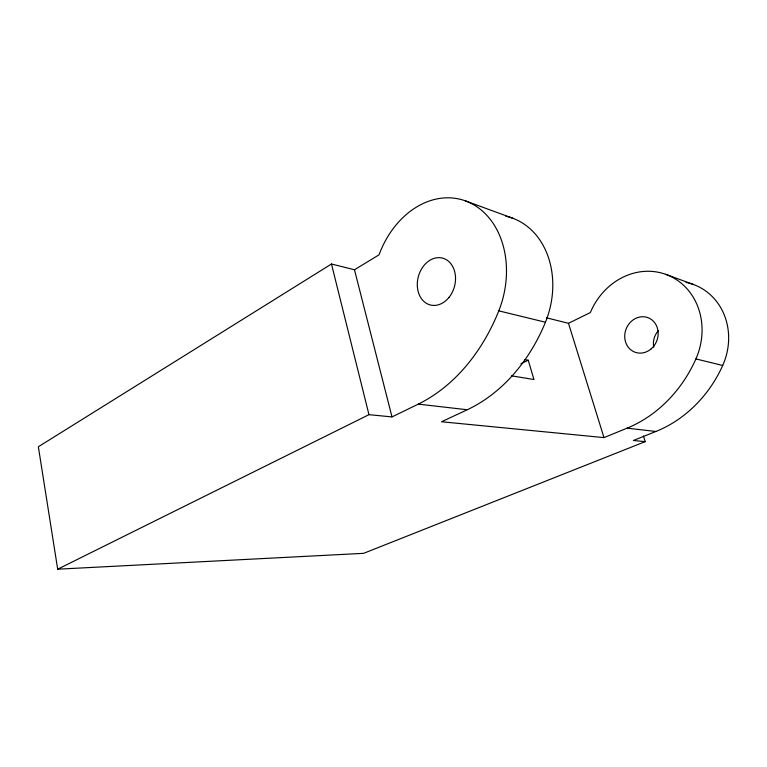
<?xml version="1.0" encoding="UTF-8"?>
<svg xmlns="http://www.w3.org/2000/svg" width="767" height="767" viewBox="0 0 767 767"><rect width="100%" height="100%" fill="white"/><g stroke="black" fill="none" stroke-linecap="round" stroke-linejoin="round"><path stroke-width="1.15" d="M498.79 310.846C483.335 349.531 456.26 385.36 418.312 404.123L392.004 416.922L368.975 414.669L57.688 569.191L38.35 446.758L331.469 264.011L354.479 269.763L379.042 254.817A84.84 65.684 -75.3 0 1 469.644 202.632A84.84 65.684 -75.3 0 1 498.79 310.846L545.442 322.226C530.428 358.927 503.852 392.378 467.525 409.636M546.487 317.806L568.481 323.31L590.36 312.553A64.639 57.64 -68.5 0 1 668.977 275.631A64.639 57.64 -68.5 0 1 695.899 358.927C682.486 389.329 658.086 415.465 627.09 428.159L603.993 437.612L441.543 421.754L467.266 409.76L418.312 404.123M687.472 282.716A61.887 56.125 -66.3 0 1 722.706 365.466C709.638 394.679 685.794 419.511 655.881 431.476L633.379 440.488L645.22 441.639L643.398 435.963M520.851 363.788L528.242 360.231L533.957 379.531L511.56 375.83M645.22 441.639L363.644 553.333L57.688 569.191M627.09 428.159L655.881 431.476M524.801 359.579L528.242 360.231M695.899 358.927L722.706 365.466M465.157 200.791L512.864 218.279M665.651 274.308L693.627 284.567M568.481 323.31L603.993 437.612M354.479 269.763L392.004 416.922M331.469 264.011L368.975 414.669M686.024 282.409A61.887 56.125 -66.3 0 1 686.983 282.611M653.762 347.163A17.67 16.021 -66.4 0 1 658.441 330.596M505.789 216.227A80.084 64.246 -74.4 0 1 545.442 322.226M651.221 348.822A18.456 16.452 -68.6 0 0 648.316 317.806A18.456 16.452 -68.6 0 0 624.798 338.17A18.456 16.452 -68.6 0 0 651.221 348.822M448.916 297.5A24.208 18.724 -75.3 0 0 442.684 258.153A24.208 18.724 -75.3 0 0 417.622 288.958A24.208 18.724 -75.3 0 0 448.916 297.5"/></g></svg>
